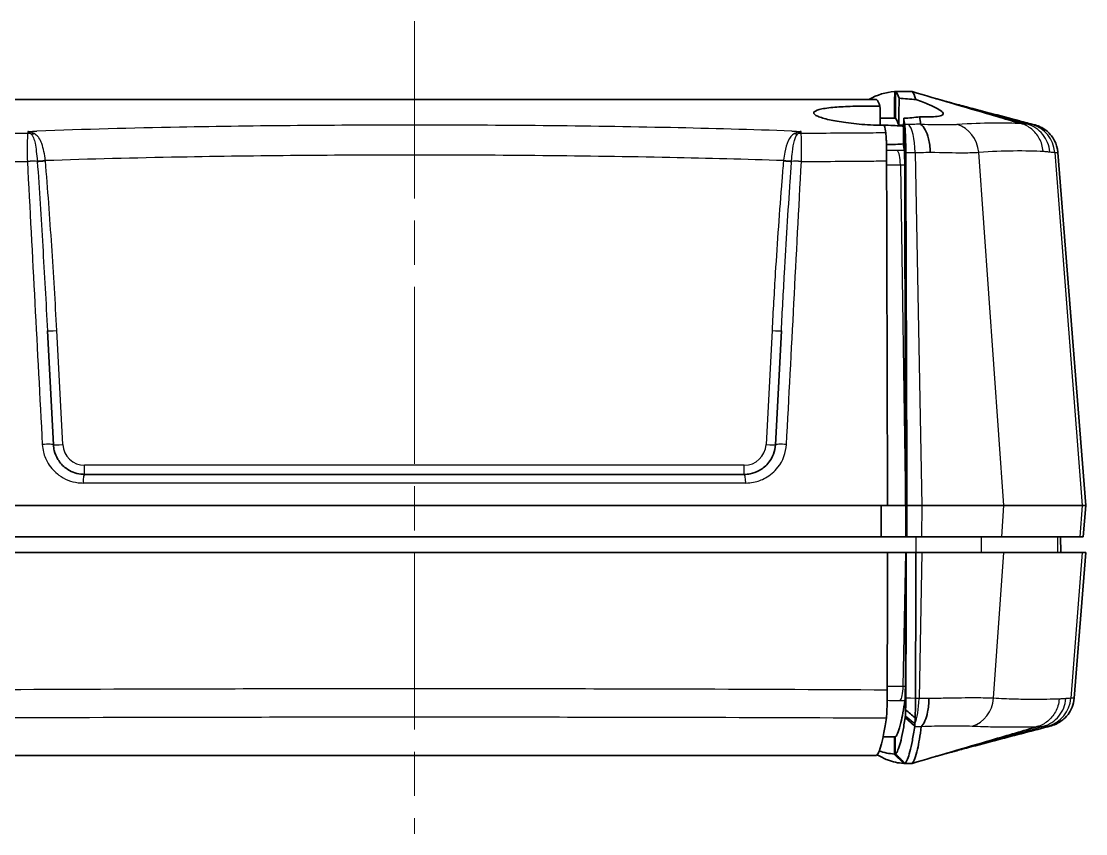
# Model space of a CAD drawing. Header units: millimetres. Extents: x 0 to 1594, y 0 to 281.
# Drawn here: x 518.81 to 552.87, y 234.02 to 260.02 of the extents above; entities that cross this region are included whole.
import ezdxf

# ---------------------------------------------------------------- set-up
doc = ezdxf.new("R2010")
doc.units = ezdxf.units.MM
doc.linetypes.add('CHAIN', pattern=[0.3543, 0.2362, -0.0295, 0.0591, -0.0295])
doc.layers.add('Centerline (ISO)', color=7, linetype='Continuous', lineweight=18, true_color=0x80ffff)
doc.layers.add('Visible (ISO)', color=7, linetype='Continuous', lineweight=35)
doc.layers.add('Visible Narrow (ISO)', color=7, linetype='Continuous', lineweight=25)

msp = doc.modelspace()

# ---------------------------------------------------------------- linework, layer by layer
at = {"layer": 'Centerline (ISO)', "linetype": 'CHAIN', "ltscale": 23.990969}
msp.add_line((531.3906, 260.0159), (531.3906, 234.0159), dxfattribs=at)
at = {"layer": 'Visible (ISO)'}
for p, q in [((546.1755, 257.5159), (516.6057, 257.5159)), ((546.7467, 257.7659), (546.7873, 257.7659)), ((547.3143, 257.7659), (546.7873, 257.7659)), ((547.3149, 257.7659), (547.3143, 257.7659)), ((546.7392, 256.9159), (546.2902, 256.9159)), ((546.7392, 256.9159), (546.7393, 256.9159)), ((546.7392, 256.9159), (546.7393, 256.9159)), ((546.7393, 256.9159), (546.7793, 256.9159)), ((546.7797, 256.9155), (546.7393, 256.9159)), ((546.7793, 256.9159), (546.7393, 256.9159)), ((550.8053, 256.7404), (550.8051, 256.7404)), ((551.9796, 255.8122), (552.8687, 244.5159)), ((519.841, 246.4636), (519.6497, 250.1134)), ((543.1316, 250.1134), (542.9403, 246.4636)), ((520.8396, 245.5159), (541.9417, 245.5159)), ((516.2535, 244.5159), (546.5277, 244.5159)), ((547.1153, 244.5159), (546.5277, 244.5159)), ((547.1496, 244.5159), (547.6297, 244.5159)), ((550.2515, 244.5159), (547.6297, 244.5159)), ((550.2515, 244.5159), (552.7565, 244.5159)), ((552.8687, 244.5159), (552.7565, 244.5159)), ((552.79, 243.5159), (552.8687, 244.5159)), ((516.4568, 243.5159), (546.3245, 243.5159)), ((546.3245, 243.5159), (547.1123, 243.5159)), ((547.1466, 243.5159), (547.1123, 243.5159)), ((547.6101, 243.5159), (547.1466, 243.5159)), ((550.1803, 243.5159), (547.6101, 243.5159)), ((552.6786, 243.5159), (550.1803, 243.5159)), ((552.0643, 243.5159), (552.0687, 243.0159)), ((552.79, 243.5159), (552.6786, 243.5159)), ((516.2507, 243.0159), (546.5305, 243.0159)), ((547.1114, 243.0159), (546.5305, 243.0159)), ((547.1114, 243.0159), (547.1288, 243.0159)), ((547.4366, 243.0159), (547.1288, 243.0159)), ((547.4366, 243.0159), (547.6297, 243.0159)), ((547.6297, 243.0159), (550.2515, 243.0159)), ((550.2515, 243.0159), (552.7565, 243.0159)), ((552.5019, 238.3563), (552.8687, 243.0159)), ((552.7565, 243.0159), (552.8687, 243.0159)), ((546.7797, 237.1159), (546.3867, 237.1159)), ((546.7797, 237.1159), (546.7797, 237.1163)), ((516.6057, 236.5159), (546.1755, 236.5159)), ((546.7847, 236.5659), (546.7441, 236.5659)), ((547.0483, 236.2659), (547.0868, 236.2659)), ((547.0868, 236.2659), (547.3143, 236.2659)), ((547.3149, 236.2659), (547.3143, 236.2659))]:
    msp.add_line(p, q, dxfattribs=at)
for points in [[(546.7467, 257.7659), (546.4758, 257.7495), (546.2049, 257.6662), (545.934, 257.5159)], [(546.1755, 257.5159), (546.2127, 257.4801), (546.2498, 257.4079), (546.2868, 257.2995)], [(546.8972, 257.5509), (546.8607, 257.6585), (546.8241, 257.7303), (546.7873, 257.7659)], [(547.4358, 257.5099), (547.3961, 257.6405), (547.3554, 257.7259), (547.3143, 257.7659)], [(548.0626, 257.5463), (548.0941, 257.537), (548.131, 257.5264), (548.1763, 257.5137)], [(548.3284, 257.4711), (548.2777, 257.4853), (548.227, 257.4995), (548.1763, 257.5137)], [(546.2922, 256.6952), (546.2904, 256.8966), (546.2886, 257.098), (546.2868, 257.2995)], [(546.2902, 256.9155), (546.4534, 256.9155), (546.6166, 256.9155), (546.7797, 256.9155)], [(546.7793, 256.9159), (546.7795, 256.9158), (546.7797, 256.9156), (546.7799, 256.9154)], [(546.89, 256.6952), (546.8534, 256.8055), (546.8167, 256.8789), (546.7799, 256.9154)], [(547.0791, 256.7107), (547.068, 256.7809), (547.0568, 256.8478), (547.0457, 256.9112)], [(547.5878, 256.7247), (547.5762, 256.807), (547.5646, 256.8847), (547.5531, 256.9576)], [(550.8051, 256.7404), (550.5794, 256.8067), (550.3676, 256.869), (550.1327, 256.938)], [(546.4314, 256.6856), (546.445, 256.6098), (546.4585, 256.529), (546.472, 256.4433)], [(547.0437, 256.6859), (546.9933, 256.6893), (546.942, 256.6924), (546.89, 256.6952)], [(547.0435, 256.6601), (546.996, 256.6637), (546.9475, 256.6671), (546.898, 256.6703)], [(547.0951, 256.4641), (547.0893, 256.2413), (547.0835, 256.0184), (547.0777, 255.7955)], [(547.0299, 256.0892), (547.0327, 256.0894), (547.0355, 256.0896), (547.0384, 256.0898)], [(547.0641, 255.8839), (547.0554, 255.939), (547.0467, 255.9921), (547.0379, 256.043)], [(547.0777, 255.7955), (547.0766, 255.7526), (547.0755, 255.7097), (547.0744, 255.6668)], [(547.0945, 238.494), (547.0955, 238.4531), (547.0965, 238.4123), (547.0976, 238.3714)], [(547.0976, 238.3714), (547.1008, 238.2455), (547.104, 238.1196), (547.1072, 237.9937)], [(546.1755, 236.5159), (546.2824, 236.6189), (546.3886, 237.0225), (546.4922, 237.7206)], [(547.1072, 237.9937), (547.107, 237.9879), (547.1069, 237.9822), (547.1068, 237.9765)], [(547.6068, 237.4468), (547.607, 237.4484), (547.6081, 237.4501), (547.6103, 237.4519)], [(546.3868, 237.1163), (546.5178, 237.1163), (546.6488, 237.1163), (546.7797, 237.1163)], [(546.7799, 237.1165), (546.7797, 237.1163), (546.7795, 237.1161), (546.7793, 237.1159)], [(548.1763, 236.5182), (548.131, 236.5055), (548.0941, 236.4948), (548.0626, 236.4856)], [(548.1763, 236.5182), (548.227, 236.5324), (548.2777, 236.5466), (548.3284, 236.5608)]]:
    msp.add_open_spline(points, degree=3, dxfattribs=at)
for points, knots in [([(546.89, 256.6952), (546.8912, 256.8415), (546.8925, 256.9877), (546.8949, 257.2729), (546.8961, 257.4119), (546.8972, 257.5509)], [-0.087755229, -0.087755229, -0.087755229, -0.087755229, -0.043877571, -0.043877571, -0.002184101, -0.002184101, -0.002184101, -0.002184101]), ([(546.8972, 257.5509), (546.9891, 257.546), (547.0785, 257.5403), (547.2593, 257.5268), (547.3499, 257.5188), (547.4358, 257.5099)], [-0.062060201, -0.062060201, -0.062060201, -0.062060201, -0.03262443, -0.03262443, -0.00041235, -0.00041235, -0.00041235, -0.00041235]), ([(550.1327, 256.938), (550.0425, 256.9645), (549.9489, 256.992), (549.005, 257.2694), (548.1597, 257.5178), (547.3149, 257.7659)], [0.37057794, 0.37057794, 0.37057794, 0.37057794, 0.42026006, 0.42026006, 0.84370393, 0.84370393, 0.84370393, 0.84370393]), ([(547.4358, 257.5099), (547.5982, 257.4515), (547.7435, 257.3953), (547.9735, 257.2971), (548.0631, 257.2545), (548.2063, 257.1749), (548.2579, 257.1385), (548.3035, 257.087), (548.3118, 257.0691), (548.3097, 257.0397), (548.302, 257.0278), (548.2714, 257.0054), (548.2468, 256.9955), (548.1619, 256.9742), (548.0896, 256.9657), (547.8791, 256.9543), (547.7286, 256.9539), (547.5531, 256.9576)], [-0.39581441, -0.39581441, -0.39581441, -0.39581441, -0.33260232, -0.33260232, -0.27813705, -0.27813705, -0.22143256, -0.22143256, -0.18594876, -0.18594876, -0.1560966, -0.1560966, -0.12256944, -0.12256944, -0.06964289, -0.06964289, -0.00024151, -0.00024151, -0.00024151, -0.00024151]), ([(548.3284, 257.4711), (548.3722, 257.4588), (548.4204, 257.4455), (548.4942, 257.4253), (548.5151, 257.4196), (548.5449, 257.4115), (548.5532, 257.4093), (548.5647, 257.4062), (548.5679, 257.4053), (548.5713, 257.4044), (548.5717, 257.4043), (548.5921, 257.3988), (548.6592, 257.3807), (548.8493, 257.3297), (549.0144, 257.2857), (549.3817, 257.1883), (549.5885, 257.1337), (550.109, 256.9966), (550.4289, 256.9127), (550.9103, 256.7865), (551.073, 256.7439), (551.2357, 256.7013)], [0, 0, 0, 0, 0.05881598, 0.05881598, 0.08086631, 0.08086631, 0.08913474, 0.08913474, 0.09223538, 0.09223538, 0.09254172, 0.09254172, 0.11216924, 0.11216924, 0.17163686, 0.17163686, 0.23795471, 0.23795471, 0.33703804, 0.33703804, 0.3874904, 0.3874904, 0.3874904, 0.3874904]), ([(546.2868, 257.2995), (546.2435, 257.3004), (546.2, 257.3011), (546.0735, 257.3028), (545.9906, 257.3033), (545.825, 257.3032), (545.7425, 257.3025), (545.5489, 257.2997), (545.4392, 257.2969), (545.1295, 257.2856), (544.9427, 257.2741), (544.597, 257.241), (544.4489, 257.2183), (544.237, 257.1622), (544.1782, 257.129), (544.1639, 257.0556), (544.2071, 257.0162), (544.3833, 256.9378), (544.5096, 256.8995), (544.8198, 256.8299), (544.9971, 256.7987), (545.4106, 256.7428), (545.6471, 256.7195), (546.0139, 256.6969), (546.1369, 256.6916), (546.3171, 256.687), (546.3744, 256.686), (546.4314, 256.6856)], [-0.79168691, -0.79168691, -0.79168691, -0.79168691, -0.77864587, -0.77864587, -0.75373274, -0.75373274, -0.72861282, -0.72861282, -0.69383728, -0.69383728, -0.6266994, -0.6266994, -0.55023073, -0.55023073, -0.47129045, -0.47129045, -0.39346424, -0.39346424, -0.32023107, -0.32023107, -0.25216674, -0.25216674, -0.17788701, -0.17788701, -0.14100564, -0.14100564, -0.12371346, -0.12371346, -0.12371346, -0.12371346]), ([(547.0457, 256.9112), (547.0444, 256.7678), (547.0431, 256.6243), (547.0405, 256.3349), (547.0392, 256.1889), (547.0379, 256.043)], [-0.086827043, -0.086827043, -0.086827043, -0.086827043, -0.043794023, -0.043794023, 0, 0, 0, 0]), ([(547.5531, 256.9576), (547.4757, 256.9471), (547.3936, 256.9379), (547.2237, 256.9225), (547.1362, 256.9161), (547.0457, 256.9112)], [-0.060880934, -0.060880934, -0.060880934, -0.060880934, -0.030152999, -0.030152999, -0.000242503, -0.000242503, -0.000242503, -0.000242503]), ([(546.898, 256.6703), (546.8134, 256.6756), (546.7262, 256.6803), (546.524, 256.689), (546.4086, 256.6927), (546.2922, 256.6952)], [-0.900281923, -0.900281923, -0.900281923, -0.900281923, -0.87258121, -0.87258121, -0.837517841, -0.837517841, -0.837517841, -0.837517841]), ([(546.4891, 256.2239), (546.4869, 256.2672), (546.4847, 256.3054), (546.479, 256.3857), (546.4755, 256.4211), (546.472, 256.4433)], [0.009051026, 0.009051026, 0.009051026, 0.009051026, 0.029053467, 0.029053467, 0.058238926, 0.058238926, 0.058238926, 0.058238926]), ([(547.0791, 256.7107), (547.0827, 256.6875), (547.0861, 256.6499), (547.0914, 256.5609), (547.0934, 256.5157), (547.0951, 256.4641)], [0, 0, 0, 0, 0.030550875, 0.030550875, 0.053409777, 0.053409777, 0.053409777, 0.053409777]), ([(547.0951, 256.4641), (547.0978, 256.4194), (547.1002, 256.3701), (547.1052, 256.2434), (547.1075, 256.1632), (547.1108, 255.9935), (547.1118, 255.9049), (547.1121, 255.8148)], [0.020158393, 0.020158393, 0.020158393, 0.020158393, 0.039943381, 0.039943381, 0.067132322, 0.067132322, 0.094256635, 0.094256635, 0.094256635, 0.094256635]), ([(547.5953, 256.7157), (547.5948, 256.7161), (547.5943, 256.7164), (547.59, 256.7196), (547.5882, 256.7222), (547.5878, 256.7247)], [0.43221646, 0.43221646, 0.43221646, 0.43221646, 0.433652743, 0.433652743, 0.445400391, 0.445400391, 0.445400391, 0.445400391]), ([(547.8966, 255.8279), (547.8966, 255.8298), (547.8965, 255.8317), (547.8938, 255.9073), (547.8878, 255.9801), (547.8695, 256.1212), (547.8571, 256.1891), (547.815, 256.3657), (547.7794, 256.4646), (547.6948, 256.6232), (547.6466, 256.6816), (547.5953, 256.7157)], [-0.12316616, -0.12316616, -0.12316616, -0.12316616, -0.12259566, -0.12259566, -0.10039811, -0.10039811, -0.07820281, -0.07820281, -0.03908651, -0.03908651, 0, 0, 0, 0]), ([(551.2357, 256.7013), (551.2451, 256.6988), (551.2561, 256.6958), (551.2844, 256.6873), (551.3014, 256.682), (551.3483, 256.6649), (551.3776, 256.6539), (551.4677, 256.6097), (551.5279, 256.583), (551.6717, 256.4605), (551.7195, 256.4154), (551.8052, 256.305), (551.8399, 256.2537), (551.9213, 256.0949), (551.9657, 255.9687), (551.9791, 255.8193), (551.9794, 255.8158), (551.9796, 255.8122)], [-0.1277307671, -0.1277307671, -0.1277307671, -0.1277307671, -0.1265084804, -0.1265084804, -0.1252861938, -0.1252861938, -0.1240639072, -0.1240639072, -0.1228416206, -0.1228416206, -0.1223630014, -0.1223630014, -0.122068029, -0.122068029, -0.1216299871, -0.1216299871, -0.1216193339, -0.1216193339, -0.1216193339, -0.1216193339]), ([(546.4977, 255.5475), (546.4973, 255.6747), (546.4964, 255.7985), (546.4939, 255.9969), (546.4926, 256.0749), (546.4904, 256.1723), (546.4898, 256.1989), (546.4891, 256.2239)], [0, 0, 0, 0, 0.038279915, 0.038279915, 0.066683977, 0.066683977, 0.07825604, 0.07825604, 0.07825604, 0.07825604]), ([(546.4925, 256.0733), (546.5388, 256.0732), (546.5847, 256.0734), (546.731, 256.0754), (546.8294, 256.0785), (546.9603, 256.085), (546.9954, 256.087), (547.0299, 256.0892)], [-0.164264956, -0.164264956, -0.164264956, -0.164264956, -0.150143846, -0.150143846, -0.118936962, -0.118936962, -0.107278835, -0.107278835, -0.107278835, -0.107278835]), ([(547.0744, 255.6668), (547.0738, 255.7029), (547.073, 255.7358), (547.071, 255.7939), (547.0698, 255.8187), (547.0671, 255.8588), (547.0657, 255.8739), (547.0641, 255.8839)], [0.025640869, 0.025640869, 0.025640869, 0.025640869, 0.038650613, 0.038650613, 0.051644131, 0.051644131, 0.064676451, 0.064676451, 0.064676451, 0.064676451]), ([(547.1496, 244.5159), (547.1393, 247.6005), (547.1291, 250.6854), (547.1166, 254.4515), (547.1144, 255.1331), (547.1121, 255.8148)], [0, 0, 0, 0, 0.9283619, 0.9283619, 1.1334738, 1.1334738, 1.1334738, 1.1334738]), ([(546.4977, 255.5475), (546.5007, 254.4283), (546.5038, 253.309), (546.5138, 249.6319), (546.5207, 247.0738), (546.5277, 244.5159)], [0.4221989, 0.4221989, 0.4221989, 0.4221989, 0.7590438, 0.7590438, 1.5288836, 1.5288836, 1.5288836, 1.5288836]), ([(547.0786, 255.4272), (547.0784, 255.4911), (547.0776, 255.5535), (547.0756, 255.6304), (547.075, 255.649), (547.0744, 255.6668)], [0, 0, 0, 0, 0.019209874, 0.019209874, 0.025614793, 0.025614793, 0.025614793, 0.025614793]), ([(520.8396, 245.5159), (520.7981, 245.5159), (520.7566, 245.5185), (520.5469, 245.5447), (520.3846, 245.6094), (520.1428, 245.7869), (520.0529, 245.8848), (519.9326, 246.0829), (519.8932, 246.1772), (519.8537, 246.3371), (519.8443, 246.4001), (519.841, 246.4636)], [-0.20015738, -0.20015738, -0.20015738, -0.20015738, -0.18375591, -0.18375591, -0.11646501, -0.11646501, -0.06470278, -0.06470278, -0.02488569, -0.02488569, 0, 0, 0, 0]), ([(542.9403, 246.4636), (542.9296, 246.26), (542.855, 246.0616), (542.6484, 245.7957), (542.544, 245.7064), (542.3356, 245.591), (542.2371, 245.555), (542.0716, 245.5223), (542.0067, 245.5159), (541.9417, 245.5159)], [-0.20015734, -0.20015734, -0.20015734, -0.20015734, -0.12032762, -0.12032762, -0.06684868, -0.06684868, -0.02571103, -0.02571103, 0, 0, 0, 0]), ([(546.3274, 244.5159), (546.3269, 244.3493), (546.3265, 244.1826), (546.3255, 243.8489), (546.325, 243.6823), (546.3245, 243.5159)], [0.00100434, 0.00100434, 0.00100434, 0.00100434, 0.05114091, 0.05114091, 0.10122004, 0.10122004, 0.10122004, 0.10122004]), ([(547.1466, 243.5159), (547.1471, 243.6825), (547.1476, 243.8491), (547.1486, 244.1824), (547.1491, 244.3492), (547.1496, 244.5159)], [0, 0, 0, 0, 0.05013266, 0.05013266, 0.10032264, 0.10032264, 0.10032264, 0.10032264]), ([(546.5305, 243.0159), (546.5271, 241.8554), (546.5236, 240.6949), (546.5193, 239.2272), (546.5184, 238.9199), (546.5175, 238.6126)], [0, 0, 0, 0, 0.34926693, 0.34926693, 0.44174974, 0.44174974, 0.44174974, 0.44174974]), ([(547.1288, 243.0159), (547.1277, 242.6348), (547.1265, 242.2536), (547.1242, 241.4832), (547.1231, 241.094), (547.1219, 240.7048), (547.1208, 240.3144), (547.1196, 239.9241), (547.1173, 239.1623), (547.1162, 238.791), (547.1151, 238.4029), (547.115, 238.3863), (547.115, 238.3696)], [-0.90608213, -0.90608213, -0.90608213, -0.90608213, -0.79105156, -0.79105156, -0.67360197, -0.67360197, -0.67360197, -0.55579815, -0.55579815, -0.44372321, -0.44372321, -0.43870279, -0.43870279, -0.43870279, -0.43870279]), ([(547.4227, 238.3506), (547.4227, 238.3672), (547.4228, 238.3839), (547.4239, 238.772), (547.425, 239.1433), (547.4273, 239.905), (547.4285, 240.2954), (547.4296, 240.6858), (547.4308, 241.075), (547.432, 241.4642), (547.4343, 242.2409), (547.4355, 242.6284), (547.4366, 243.0159)], [0.43870279, 0.43870279, 0.43870279, 0.43870279, 0.44372321, 0.44372321, 0.55579815, 0.55579815, 0.67360197, 0.67360197, 0.67360197, 0.79105156, 0.79105156, 0.90799796, 0.90799796, 0.90799796, 0.90799796]), ([(547.0945, 238.494), (547.0947, 238.4999), (547.0949, 238.5058), (547.0961, 238.5445), (547.097, 238.5793), (547.0982, 238.6517), (547.0985, 238.6891), (547.0986, 238.727)], [0.037956653, 0.037956653, 0.037956653, 0.037956653, 0.040068955, 0.040068955, 0.051505606, 0.051505606, 0.062919623, 0.062919623, 0.062919623, 0.062919623]), ([(546.5087, 237.9363), (546.5102, 237.9882), (546.5115, 238.0472), (546.5139, 238.1854), (546.515, 238.2654), (546.5166, 238.4346), (546.5172, 238.5228), (546.5175, 238.6126)], [0.015919233, 0.015919233, 0.015919233, 0.015919233, 0.040033559, 0.040033559, 0.067161131, 0.067161131, 0.094186311, 0.094186311, 0.094186311, 0.094186311]), ([(547.0844, 238.2811), (547.0869, 238.2975), (547.089, 238.3266), (547.0924, 238.4019), (547.0936, 238.4449), (547.0945, 238.494)], [0, 0, 0, 0, 0.020344912, 0.020344912, 0.03806994, 0.03806994, 0.03806994, 0.03806994]), ([(547.0844, 238.2811), (547.0419, 237.9939), (546.9988, 237.7581), (546.8973, 237.3276), (546.8387, 237.1748), (546.7799, 237.1165)], [0.13303, 0.13303, 0.13303, 0.13303, 0.48914581, 0.48914581, 0.96669569, 0.96669569, 0.96669569, 0.96669569]), ([(547.115, 238.3644), (547.1148, 238.3231), (547.1145, 238.2823), (547.1133, 238.201), (547.1125, 238.1605), (547.1115, 238.1215), (547.1105, 238.0826), (547.1093, 238.0454), (547.1076, 238.0049), (547.1074, 237.9993), (547.1072, 237.9937)], [0.000750483, 0.000750483, 0.000750483, 0.000750483, 0.018660036, 0.018660036, 0.037320071, 0.037320071, 0.037320071, 0.055980107, 0.055980107, 0.05903178, 0.05903178, 0.05903178, 0.05903178]), ([(547.115, 238.3696), (547.115, 238.3688), (547.115, 238.3679), (547.115, 238.3662), (547.115, 238.3653), (547.115, 238.3644)], [0, 0, 0, 0, 0.00037524135, 0.00037524135, 0.00075048271, 0.00075048271, 0.00075048271, 0.00075048271]), ([(547.4104, 237.7233), (547.4124, 237.7651), (547.4141, 237.8104), (547.4171, 237.9071), (547.4183, 237.9585), (547.4194, 238.0122), (547.4204, 238.0658), (547.4212, 238.1212), (547.4222, 238.2321), (547.4225, 238.2875), (547.4226, 238.3436)], [-0.074367724, -0.074367724, -0.074367724, -0.074367724, -0.055980107, -0.055980107, -0.037320071, -0.037320071, -0.037320071, -0.018660036, -0.018660036, -0.000750483, -0.000750483, -0.000750483, -0.000750483]), ([(547.4226, 238.3436), (547.4226, 238.3447), (547.4226, 238.3459), (547.4226, 238.3483), (547.4227, 238.3494), (547.4227, 238.3506)], [-0.00075048271, -0.00075048271, -0.00075048271, -0.00075048271, -0.00037524135, -0.00037524135, 0, 0, 0, 0]), ([(547.8537, 238.3383), (547.8537, 238.3364), (547.8536, 238.3345), (547.8518, 238.2594), (547.8473, 238.1872), (547.833, 238.047), (547.8233, 237.9796), (547.7896, 237.8032), (547.7608, 237.7043), (547.6919, 237.5451), (547.6525, 237.4864), (547.6103, 237.4519)], [-0.1227833, -0.1227833, -0.1227833, -0.1227833, -0.12220568, -0.12220568, -0.10017911, -0.10017911, -0.07815112, -0.07815112, -0.03906678, -0.03906678, 0, 0, 0, 0]), ([(552.5019, 238.3563), (552.4936, 238.25), (552.4681, 238.1514), (552.3967, 237.9697), (552.3489, 237.893), (552.2401, 237.7484), (552.1822, 237.6964), (552.0521, 237.591), (551.9969, 237.5628), (551.9084, 237.5183), (551.877, 237.5061), (551.8265, 237.4875), (551.8077, 237.4815), (551.7785, 237.4728), (551.7675, 237.4697), (551.7579, 237.4672)], [-0.0287683171, -0.0287683171, -0.0287683171, -0.0287683171, -0.0284135845, -0.0284135845, -0.0279865656, -0.0279865656, -0.0273740674, -0.0273740674, -0.0263110529, -0.0263110529, -0.0251605797, -0.0251605797, -0.0240101065, -0.0240101065, -0.023015951, -0.023015951, -0.023015951, -0.023015951]), ([(546.4922, 237.7206), (546.4971, 237.7531), (546.5019, 237.8109), (546.5071, 237.9054), (546.5079, 237.9205), (546.5087, 237.9363)], [0, 0, 0, 0, 0.040463262, 0.040463262, 0.0477764, 0.0477764, 0.0477764, 0.0477764]), ([(547.0917, 237.7296), (547.0671, 237.5651), (547.0423, 237.4175), (546.9918, 237.1523), (546.9661, 237.0357), (546.9402, 236.9373), (546.9144, 236.8388), (546.8884, 236.7584), (546.8365, 236.6349), (546.8106, 236.5915), (546.7847, 236.5661)], [0.06129158, 0.06129158, 0.06129158, 0.06129158, 0.26854686, 0.26854686, 0.48210675, 0.48210675, 0.48210675, 0.69608525, 0.69608525, 0.90813446, 0.90813446, 0.90813446, 0.90813446]), ([(547.094, 237.7446), (547.0936, 237.7421), (547.0932, 237.7396), (547.0925, 237.7346), (547.0921, 237.7321), (547.0917, 237.7296)], [0.0549869726, 0.0549869726, 0.0549869726, 0.0549869726, 0.0581392753, 0.0581392753, 0.0612915779, 0.0612915779, 0.0612915779, 0.0612915779]), ([(547.0989, 237.7933), (547.0981, 237.783), (547.0973, 237.7737), (547.0957, 237.7575), (547.0948, 237.7505), (547.094, 237.7446)], [0.105642344, 0.105642344, 0.105642344, 0.105642344, 0.11585761, 0.11585761, 0.126065837, 0.126065837, 0.126065837, 0.126065837]), ([(547.1068, 237.9765), (547.1061, 237.9501), (547.1054, 237.9252), (547.1032, 237.8665), (547.1017, 237.8356), (547.1001, 237.8098), (547.0997, 237.804), (547.0993, 237.7985), (547.0989, 237.7933)], [0.062418765, 0.062418765, 0.062418765, 0.062418765, 0.07736927, 0.07736927, 0.100437434, 0.100437434, 0.100437434, 0.105642344, 0.105642344, 0.105642344, 0.105642344]), ([(547.4104, 237.7233), (547.3602, 237.766), (547.3097, 237.8084), (547.2085, 237.8929), (547.1577, 237.9349), (547.1068, 237.9765)], [0, 0, 0, 0, 0.020319465, 0.020319465, 0.040775171, 0.040775171, 0.040775171, 0.040775171]), ([(547.4044, 237.5469), (547.4048, 237.555), (547.4053, 237.5635), (547.4057, 237.5723), (547.4074, 237.6112), (547.4089, 237.6567), (547.4102, 237.713), (547.4103, 237.7182), (547.4104, 237.7233)], [-0.105642344, -0.105642344, -0.105642344, -0.105642344, -0.100437434, -0.100437434, -0.100437434, -0.07736927, -0.07736927, -0.07508138, -0.07508138, -0.07508138, -0.07508138]), ([(547.0868, 236.2659), (547.1131, 236.2917), (547.1395, 236.3362), (547.1919, 236.4626), (547.2181, 236.5444), (547.2442, 236.6448), (547.2702, 236.7451), (547.2961, 236.8638), (547.3469, 237.1338), (547.3717, 237.2841), (547.3964, 237.4516)], [-0.91006374, -0.91006374, -0.91006374, -0.91006374, -0.69608525, -0.69608525, -0.48210675, -0.48210675, -0.48210675, -0.26854686, -0.26854686, -0.06129158, -0.06129158, -0.06129158, -0.06129158]), ([(547.3143, 236.2659), (547.374, 236.3239), (547.433, 236.4774), (547.5301, 236.9127), (547.5682, 237.1533), (547.6068, 237.4468)], [-0.96604969, -0.96604969, -0.96604969, -0.96604969, -0.48558147, -0.48558147, -0.12296718, -0.12296718, -0.12296718, -0.12296718]), ([(547.3149, 236.2659), (548.1597, 236.5141), (549.005, 236.7625), (550.3882, 237.1689), (550.8827, 237.3143), (551.3179, 237.4421)], [0.00731469, 0.00731469, 0.00731469, 0.00731469, 0.27663551, 0.27663551, 0.44829329, 0.44829329, 0.44829329, 0.44829329]), ([(547.3964, 237.4516), (547.3968, 237.4542), (547.3972, 237.4569), (547.3979, 237.4626), (547.3983, 237.4656), (547.3986, 237.4687)], [-0.0612915779, -0.0612915779, -0.0612915779, -0.0612915779, -0.0581392753, -0.0581392753, -0.0549869726, -0.0549869726, -0.0549869726, -0.0549869726]), ([(547.3986, 237.4687), (547.3997, 237.4788), (547.4007, 237.4904), (547.4026, 237.5165), (547.4035, 237.531), (547.4044, 237.5469)], [-0.126065837, -0.126065837, -0.126065837, -0.126065837, -0.11585761, -0.11585761, -0.105642344, -0.105642344, -0.105642344, -0.105642344]), ([(551.7579, 237.4672), (551.1909, 237.3189), (550.6185, 237.1691), (549.7339, 236.9365), (549.407, 236.8504), (548.9624, 236.7323), (548.8186, 236.694), (548.6539, 236.6497), (548.6168, 236.6397), (548.5796, 236.6297), (548.578, 236.6293), (548.5753, 236.6285), (548.5742, 236.6283), (548.5059, 236.6098), (548.511, 236.6111), (548.4254, 236.5878), (548.3744, 236.5737), (548.3284, 236.5608)], [0, 0, 0, 0, 0.17585656, 0.17585656, 0.27791543, 0.27791543, 0.33088898, 0.33088898, 0.34709302, 0.34709302, 0.34785193, 0.34785193, 0.34833507, 0.34833507, 0.37925979, 0.37925979, 0.44112083, 0.44112083, 0.44112083, 0.44112083]), ([(546.1957, 236.539), (546.3068, 236.4746), (546.4179, 236.4214), (546.7009, 236.3148), (546.8728, 236.277), (547.0459, 236.2661), (547.0471, 236.266), (547.0483, 236.2659)], [-2.3583301, -2.3583301, -2.3583301, -2.3583301, -1.4567218, -1.4567218, -0.0614944, -0.0614944, -0.0518864, -0.0518864, -0.0518864, -0.0518864]), ([(546.7441, 236.5659), (546.7435, 236.566), (546.7429, 236.566), (546.5823, 236.5759), (546.4222, 236.6092), (546.2622, 236.6657)], [0.056824, 0.056824, 0.056824, 0.056824, 0.0614944, 0.0614944, 1.3606722, 1.3606722, 1.3606722, 1.3606722]), ([(546.7847, 236.5661), (546.8099, 236.5411), (546.835, 236.5161), (546.8854, 236.4661), (546.9106, 236.441), (546.9609, 236.391), (546.9861, 236.366), (547.0364, 236.316), (547.0616, 236.291), (547.0868, 236.2659)], [0, 0, 0, 0, 0.2500005, 0.2500005, 0.5000009, 0.5000009, 0.7500014, 0.7500014, 1.0000019, 1.0000019, 1.0000019, 1.0000019])]:
    msp.add_open_spline(points, degree=3, knots=knots, dxfattribs=at)
for points, weights in [([(547.0786, 255.4272), (547.0911, 250.0014), (547.1038, 244.5159)], [1.81423425465, 1.80644212085, 1.79863209394]), ([(547.1153, 244.5159), (547.1138, 244.0156), (547.1123, 243.5159)], [2.03935653171, 2.04038914123, 2.04142147587]), ([(547.0986, 238.727), (547.105, 240.8656), (547.1114, 243.0159)], [102.603006953, 102.380560776, 102.157859453])]:
    msp.add_rational_spline(points, weights, degree=2, dxfattribs=at)
at = {"layer": 'Visible Narrow (ISO)'}
for p, q in [((546.7873, 257.7659), (546.7799, 256.9154)), ((547.4075, 255.8176), (547.6297, 244.5159)), ((550.2515, 244.5159), (549.446, 255.8228)), ((551.8768, 255.8205), (552.7565, 244.5159)), ((546.9405, 255.4259), (547.1038, 244.5159)), ((520.1405, 246.4688), (519.9493, 250.1186)), ((542.832, 250.1186), (542.6407, 246.4688)), ((520.8396, 245.5159), (520.8396, 245.8055)), ((541.9417, 245.8055), (520.8396, 245.8055)), ((541.9417, 245.5159), (541.9417, 245.8055)), ((541.9905, 245.2395), (520.7908, 245.2395)), ((547.1496, 244.5159), (547.1153, 244.5159)), ((547.6297, 244.5159), (547.6101, 243.5159)), ((550.1803, 243.5159), (550.2515, 244.5159)), ((552.7565, 244.5159), (552.6786, 243.5159)), ((547.4288, 243.5159), (547.4299, 243.0159)), ((549.5234, 243.5159), (549.5273, 243.0159)), ((551.9611, 243.5159), (551.9654, 243.0159)), ((547.029, 238.7275), (547.1114, 243.0159)), ((547.6297, 243.0159), (547.5379, 238.3428)), ((549.9191, 238.3498), (550.2515, 243.0159)), ((552.7565, 243.0159), (552.3934, 238.3506)), ((547.115, 238.3696), (547.4227, 238.3506)), ((547.4226, 238.3436), (547.115, 238.3644)), ((547.3964, 237.4516), (547.0917, 237.7296)), ((547.094, 237.7446), (547.3986, 237.4687)), ((547.0989, 237.7933), (547.4044, 237.5469)), ((551.3179, 237.4421), (551.318, 237.4422)), ((546.7392, 237.1159), (546.7441, 236.5659)), ((546.7847, 236.5661), (546.7799, 237.1165)), ((546.7441, 236.5659), (547.0483, 236.2659))]:
    msp.add_line(p, q, dxfattribs=at)
for centre, start, end in [((520.8396, 246.5055), 183, 270), ((541.9417, 246.5055), 270, 357)]:
    msp.add_arc(centre, 0.7, start, end, dxfattribs=at)
for centre, major_axis, ratio, start_param, end_param in [((547.1585, 255.7391), (-0.0097, 1), 0.2505403, 4.7884915, 6.0468417), ((548.5435, 255.7444), (-0.0983, 0.9952), 0.9058845, 4.701729, 5.9304177), ((550.891, 255.742), (0.102, 0.9948), 0.9884795, 4.8919776, 6.1237974), ((519.0338, 256.1325), (-0.2996, -0.0157), 0.975667, 4.3545963, 4.6987803), ((519.215, 256.6911), (-0.1594, -0.2542), 0.7581063, 0.320378, 0.7289373), ((543.5663, 256.6911), (0.1594, -0.2542), 0.7581063, 5.554248, 5.9628073), ((543.7474, 256.1325), (-0.2996, 0.0157), 0.975667, 4.7259977, 5.0701817), ((546.8184, 255.3954), (-0.0047, 0.5), 0.2452833, 4.7711767, 6.0482235), ((519.0666, 255.5063), (-0.2996, -0.0157), 0.093225, 3.6654087, 4.9013768), ((519.0667, 255.5041), (0.2996, 0.0157), 0.0900314, 0.5234672, 1.7600187), ((519.5825, 255.5777), (0.2986, 0.0287), 0.0347395, 3.6643626, 4.7090495), ((519.584, 255.5614), (0.2989, 0.0258), 0.0347701, 3.6632425, 4.7093852), ((519.5843, 255.5583), (0.2989, 0.0253), 0.0347757, 3.6630649, 4.7094504), ((543.197, 255.5583), (-0.2989, 0.0253), 0.0347757, 1.5737349, 2.6201204), ((543.1972, 255.5614), (0.2989, -0.0258), 0.0347701, 4.7153928, 5.7615355), ((543.1987, 255.5777), (-0.2986, 0.0287), 0.0347395, 1.5741358, 2.6188227), ((543.7145, 255.5041), (-0.2996, 0.0157), 0.0900314, 4.5231666, 5.7597181), ((543.7146, 255.5063), (-0.2996, 0.0157), 0.093225, 4.5234011, 5.7593692), ((519.9493, 250.1291), (-0.2996, -0.0157), 0.0348517, 0, 1.5689698), ((542.832, 250.1291), (0.2996, -0.0157), 0.0348517, 4.7142155, 6.2831853), ((519.5414, 246.4479), (0.2996, 0.0157), 0.0893673, 0, 1.7504132), ((520.1405, 246.4793), (-0.2996, -0.0157), 0.0348517, 0, 1.5689698), ((542.6407, 246.4793), (0.2996, -0.0157), 0.0348517, 4.7142155, 6.2831853), ((543.2399, 246.4479), (-0.2996, 0.0157), 0.0893673, 4.5327721, 6.2831853), ((520.8396, 245.2159), (0, 0.3), 0.1632176, 0, 1.4922565), ((541.9417, 245.2159), (0, 0.3), 0.1632176, 4.7909288, 6.2831853), ((546.9073, 238.7667), (-0.0034, -0.5), 0.2446152, 0.2493931, 1.4939384), ((547.2888, 238.4212), (-0.0072, -1), 0.2503597, 0.5086004, 1.4940635), ((549.0166, 238.4282), (-0.0673, -0.9977), 0.9058652, 0.3231801, 1.5532467), ((551.4077, 238.429), (0.0703, -0.9975), 0.9885995, 0.1907058, 1.422692)]:
    msp.add_ellipse(centre, major_axis=major_axis, ratio=ratio, start_param=start_param, end_param=end_param, dxfattribs=at)
for points in [[(546.7467, 257.7659), (546.7442, 257.4826), (546.7417, 257.1993), (546.7392, 256.9159)], [(546.7797, 256.9155), (546.8193, 256.8764), (546.8588, 256.7946), (546.898, 256.6703)], [(519.0198, 256.49), (519.1182, 256.4938), (519.2165, 256.4975), (519.3149, 256.5011)], [(519.0198, 256.49), (519.0207, 256.4687), (519.0216, 256.447), (519.0226, 256.425)], [(543.4663, 256.5011), (543.5647, 256.4975), (543.6631, 256.4938), (543.7615, 256.49)], [(543.7587, 256.425), (543.7596, 256.447), (543.7605, 256.4687), (543.7615, 256.49)], [(547.5878, 256.7247), (547.5839, 256.7245), (547.58, 256.7242), (547.5761, 256.724)], [(548.7627, 256.709), (548.7502, 256.708), (548.7374, 256.7071), (548.7237, 256.7063)], [(551.152, 256.7078), (551.1506, 256.708), (551.1492, 256.7081), (551.1478, 256.7082)], [(547.0299, 256.0892), (547.0413, 256.0244), (547.0527, 255.956), (547.0641, 255.8839)], [(519.0089, 255.5308), (519.0089, 255.5297), (519.009, 255.5287), (519.009, 255.5276)], [(543.7722, 255.5276), (543.7723, 255.5287), (543.7723, 255.5297), (543.7723, 255.5308)], [(547.0986, 238.727), (547.0754, 238.7272), (547.0522, 238.7274), (547.029, 238.7275)], [(547.5379, 238.3428), (547.4995, 238.343), (547.4611, 238.3433), (547.4226, 238.3436)]]:
    msp.add_open_spline(points, degree=3, dxfattribs=at)
for points, knots in [([(551.0014, 256.7219), (550.6352, 256.8246), (550.269, 256.9272), (549.378, 257.177), (548.8532, 257.324), (548.3284, 257.4711)], [-0.40716733, -0.40716733, -0.40716733, -0.40716733, -0.29114545, -0.29114545, -0.12489789, -0.12489789, -0.12489789, -0.12489789]), ([(519.0226, 256.425), (518.6618, 256.4271), (518.3016, 256.4293), (517.9422, 256.4317), (517.6691, 256.4335), (517.3964, 256.4353), (516.8521, 256.4392), (516.5804, 256.4412), (516.3092, 256.4433)], [-0.27707196, -0.27707196, -0.27707196, -0.27707196, -0.16708314, -0.16708314, -0.16708314, -0.08354157, -0.08354157, -0.00005871, -0.00005871, -0.00005871, -0.00005871]), ([(519.2244, 256.4211), (519.191, 256.437), (519.157, 256.4508), (519.0885, 256.4737), (519.0541, 256.483), (519.0198, 256.49)], [-0.036425167, -0.036425167, -0.036425167, -0.036425167, -0.018129865, -0.018129865, 0.000165438, 0.000165438, 0.000165438, 0.000165438]), ([(519.0198, 256.49), (519.0373, 256.48), (519.0549, 256.4684), (519.0898, 256.4423), (519.1073, 256.4278), (519.1244, 256.4118)], [-0.000165438, -0.000165438, -0.000165438, -0.000165438, 0.018129865, 0.018129865, 0.036425167, 0.036425167, 0.036425167, 0.036425167]), ([(543.4663, 256.5011), (542.1728, 256.5485), (540.8801, 256.584), (536.8685, 256.6693), (534.1511, 256.6931), (531.4335, 256.6933), (528.9129, 256.6936), (526.3923, 256.6734), (522.3525, 256.5961), (520.8343, 256.5568), (519.3149, 256.5011)], [-2.7091821, -2.7091821, -2.7091821, -2.7091821, -2.3226073, -2.3226073, -1.509112, -1.509112, -1.509112, -0.754556, -0.754556, -0.3004763, -0.3004763, -0.3004763, -0.3004763]), ([(543.7615, 256.49), (543.7271, 256.483), (543.6927, 256.4737), (543.6243, 256.4508), (543.5903, 256.437), (543.5568, 256.4211)], [-0.036590605, -0.036590605, -0.036590605, -0.036590605, -0.018295302, -0.018295302, 0, 0, 0, 0]), ([(543.6569, 256.4118), (543.674, 256.4278), (543.6914, 256.4423), (543.7264, 256.4684), (543.7439, 256.48), (543.7615, 256.49)], [0, 0, 0, 0, 0.018295302, 0.018295302, 0.036590605, 0.036590605, 0.036590605, 0.036590605]), ([(546.472, 256.4433), (546.2008, 256.4412), (545.9291, 256.4392), (545.3848, 256.4353), (545.1121, 256.4335), (544.8391, 256.4317), (544.4796, 256.4293), (544.1194, 256.4271), (543.7587, 256.425)], [-3.03624311, -3.03624311, -3.03624311, -3.03624311, -2.95276023, -2.95276023, -2.86921864, -2.86921864, -2.86921864, -2.75922985, -2.75922985, -2.75922985, -2.75922985]), ([(547.2077, 256.7119), (547.1861, 256.7117), (547.1645, 256.7115), (547.1216, 256.7111), (547.1004, 256.7109), (547.0791, 256.7107)], [-0.013319733, -0.013319733, -0.013319733, -0.013319733, -0.006659867, -0.006659867, -0.000089036, -0.000089036, -0.000089036, -0.000089036]), ([(547.5761, 256.724), (547.499, 256.7194), (547.4195, 256.7161), (547.2951, 256.713), (547.2515, 256.7122), (547.2077, 256.7119)], [-0.039135401, -0.039135401, -0.039135401, -0.039135401, -0.013546688, -0.013546688, 0, 0, 0, 0]), ([(548.7237, 256.7063), (548.6354, 256.701), (548.5227, 256.6979), (548.1731, 256.6961), (547.8968, 256.702), (547.5953, 256.7157)], [-0.14704931, -0.14704931, -0.14704931, -0.14704931, -0.09388332, -0.09388332, -0.00080678, -0.00080678, -0.00080678, -0.00080678]), ([(550.8053, 256.7404), (550.5643, 256.7519), (550.2541, 256.7586), (549.5554, 256.7518), (549.1906, 256.7436), (548.7627, 256.709)], [-0.61823892, -0.61823892, -0.61823892, -0.61823892, -0.28121096, -0.28121096, 0, 0, 0, 0]), ([(551.0014, 256.7219), (550.9866, 256.7233), (550.9713, 256.7247), (550.9402, 256.7276), (550.9242, 256.7291), (550.9079, 256.7306), (550.8914, 256.7321), (550.8745, 256.7337), (550.8402, 256.737), (550.8228, 256.7387), (550.8051, 256.7404)], [-0.10296908, -0.10296908, -0.10296908, -0.10296908, -0.07740016, -0.07740016, -0.05181007, -0.05181007, -0.05181007, -0.02590503, -0.02590503, -0.00033847, -0.00033847, -0.00033847, -0.00033847]), ([(551.505, 255.8579), (551.5048, 255.8598), (551.5047, 255.8616), (551.499, 255.9346), (551.486, 256.0049), (551.4456, 256.1413), (551.4184, 256.207), (551.3227, 256.3827), (551.2398, 256.4827), (551.0411, 256.6443), (550.9273, 256.7044), (550.8053, 256.7404)], [-0.12150957, -0.12150957, -0.12150957, -0.12150957, -0.12094676, -0.12094676, -0.09953788, -0.09953788, -0.07812952, -0.07812952, -0.03906417, -0.03906417, 0, 0, 0, 0]), ([(551.7174, 255.8364), (551.7099, 255.9381), (551.687, 256.0385), (551.6125, 256.2275), (551.5609, 256.3161), (551.4337, 256.4733), (551.3582, 256.5418), (551.1903, 256.6527), (551.098, 256.6949), (551.0014, 256.7219)], [0, 0, 0, 0, 0.25, 0.25, 0.5, 0.5, 0.75, 0.75, 1, 1, 1, 1]), ([(551.1478, 256.7082), (551.1258, 256.7103), (551.1026, 256.7124), (551.0538, 256.717), (551.0282, 256.7194), (551.0014, 256.7219)], [-0.092280964, -0.092280964, -0.092280964, -0.092280964, -0.046140482, -0.046140482, -0.000021157, -0.000021157, -0.000021157, -0.000021157]), ([(551.2357, 256.7013), (551.2371, 256.7009), (551.2331, 256.7011), (551.2106, 256.7027), (551.1862, 256.7048), (551.152, 256.7078)], [-0.12773077, -0.12773077, -0.12773077, -0.12773077, -0.07617526, -0.07617526, -0.00293191, -0.00293191, -0.00293191, -0.00293191]), ([(519.0226, 256.425), (519.0143, 256.3877), (519.0081, 256.3088), (519.0016, 256.094), (519.0009, 255.9628), (519.0038, 255.7258), (519.0059, 255.629), (519.0089, 255.5308)], [0, 0, 0, 0, 0.035856972, 0.035856972, 0.069045198, 0.069045198, 0.08978784, 0.08978784, 0.08978784, 0.08978784]), ([(519.1244, 256.4118), (519.1379, 256.401), (519.1496, 256.388), (519.1773, 256.3491), (519.1918, 256.32), (519.2237, 256.2375), (519.2395, 256.1788), (519.2694, 256.0345), (519.2829, 255.9462), (519.3063, 255.755), (519.3161, 255.6524), (519.3243, 255.5476)], [0, 0, 0, 0, 0.01450748, 0.01450748, 0.03771945, 0.03771945, 0.07097902, 0.07097902, 0.10886963, 0.10886963, 0.1462218, 0.1462218, 0.1462218, 0.1462218]), ([(519.5825, 255.5672), (519.5716, 255.6624), (519.5573, 255.7569), (519.5202, 255.9374), (519.4975, 256.0233), (519.4444, 256.1682), (519.4155, 256.2291), (519.3554, 256.3175), (519.3277, 256.3495), (519.2738, 256.3934), (519.251, 256.4084), (519.2244, 256.4211)], [-0.1462218, -0.1462218, -0.1462218, -0.1462218, -0.10886963, -0.10886963, -0.07097902, -0.07097902, -0.03771945, -0.03771945, -0.01450748, -0.01450748, 0, 0, 0, 0]), ([(543.5568, 256.4211), (543.454, 256.372), (543.3967, 256.29), (543.2995, 256.0844), (543.2647, 255.9606), (543.2219, 255.743), (543.2088, 255.6554), (543.1987, 255.5672)], [0, 0, 0, 0, 0.05621103, 0.05621103, 0.11159844, 0.11159844, 0.14621558, 0.14621558, 0.14621558, 0.14621558]), ([(543.4569, 255.5476), (543.4646, 255.6448), (543.4735, 255.74), (543.5008, 255.9713), (543.5212, 256.097), (543.5744, 256.2963), (543.6046, 256.3698), (543.6569, 256.4118)], [-0.14621558, -0.14621558, -0.14621558, -0.14621558, -0.11159844, -0.11159844, -0.05621103, -0.05621103, 0, 0, 0, 0]), ([(543.7723, 255.5308), (543.7743, 255.5947), (543.7758, 255.6581), (543.7789, 255.8182), (543.7797, 255.9121), (543.7791, 256.1078), (543.777, 256.2034), (543.7698, 256.347), (543.7648, 256.3974), (543.7587, 256.425)], [0, 0, 0, 0, 0.013505846, 0.013505846, 0.035115201, 0.035115201, 0.063207361, 0.063207361, 0.08978784, 0.08978784, 0.08978784, 0.08978784]), ([(546.8423, 255.8819), (546.7922, 255.8814), (546.742, 255.881), (546.6264, 255.88), (546.5609, 255.8794), (546.4954, 255.8788)], [0, 0, 0, 0, 0.015495849, 0.015495849, 0.035696376, 0.035696376, 0.035696376, 0.035696376]), ([(547.0641, 255.8839), (547.0272, 255.8835), (546.9902, 255.8832), (546.9163, 255.8825), (546.8793, 255.8822), (546.8423, 255.8819)], [0, 0, 0, 0, 0.011420812, 0.011420812, 0.022841623, 0.022841623, 0.022841623, 0.022841623]), ([(547.1121, 255.8148), (547.1669, 255.8153), (547.2217, 255.8158), (547.2765, 255.8163), (547.2984, 255.8165), (547.3202, 255.8168), (547.3639, 255.8172), (547.3857, 255.8174), (547.4075, 255.8176)], [-0.016702608, -0.016702608, -0.016702608, -0.016702608, 0, 0, 0, 0.006659867, 0.006659867, 0.013319733, 0.013319733, 0.013319733, 0.013319733]), ([(547.4075, 255.8176), (547.4719, 255.818), (547.5357, 255.8188), (547.7002, 255.8217), (547.7996, 255.8243), (547.8966, 255.8279)], [0, 0, 0, 0, 0.013546688, 0.013546688, 0.035256713, 0.035256713, 0.035256713, 0.035256713]), ([(547.8966, 255.8279), (548.2949, 255.8143), (548.6574, 255.8085), (549.1494, 255.8105), (549.3188, 255.8143), (549.446, 255.8228)], [0.00504887, 0.00504887, 0.00504887, 0.00504887, 0.09388332, 0.09388332, 0.15523286, 0.15523286, 0.15523286, 0.15523286]), ([(549.446, 255.8228), (549.8551, 255.8619), (550.2229, 255.8715), (550.9307, 255.8792), (551.2516, 255.8713), (551.505, 255.8579)], [0, 0, 0, 0, 0.28121096, 0.28121096, 0.61769199, 0.61769199, 0.61769199, 0.61769199]), ([(551.505, 255.8579), (551.5239, 255.8559), (551.5424, 255.854), (551.5794, 255.8502), (551.5978, 255.8483), (551.6157, 255.8465), (551.6335, 255.8447), (551.6509, 255.843), (551.6848, 255.8396), (551.7013, 255.838), (551.7174, 255.8364)], [0.00088776, 0.00088776, 0.00088776, 0.00088776, 0.02590503, 0.02590503, 0.05181007, 0.05181007, 0.05181007, 0.07740016, 0.07740016, 0.10293654, 0.10293654, 0.10293654, 0.10293654]), ([(551.7174, 255.8364), (551.7466, 255.8335), (551.7744, 255.8307), (551.8275, 255.8254), (551.8528, 255.8229), (551.8768, 255.8205)], [0.000053692, 0.000053692, 0.000053692, 0.000053692, 0.046140482, 0.046140482, 0.092280964, 0.092280964, 0.092280964, 0.092280964]), ([(551.8768, 255.8205), (551.9196, 255.8166), (551.9492, 255.8142), (551.9749, 255.8123), (551.9796, 255.812), (551.9796, 255.8122)], [0, 0, 0, 0, 0.07617526, 0.07617526, 0.12161933, 0.12161933, 0.12161933, 0.12161933]), ([(516.2835, 255.5475), (516.5033, 255.5457), (516.7234, 255.5439), (517.2193, 255.54), (517.4953, 255.5379), (517.7717, 255.5359), (518.1833, 255.533), (518.5957, 255.5302), (519.009, 255.5276)], [0.01673319, 0.01673319, 0.01673319, 0.01673319, 0.08354157, 0.08354157, 0.16708314, 0.16708314, 0.16708314, 0.29149147, 0.29149147, 0.29149147, 0.29149147]), ([(519.009, 255.5276), (519.0886, 254.0183), (519.1682, 252.509), (519.3273, 249.4902), (519.4069, 247.9808), (519.4865, 246.4714)], [-0.91053198, -0.91053198, -0.91053198, -0.91053198, -0.45526599, -0.45526599, 0, 0, 0, 0]), ([(519.3243, 255.5476), (519.3245, 255.5453), (519.3246, 255.543), (519.325, 255.5384), (519.3252, 255.5362), (519.3253, 255.5339)], [0, 0, 0, 0, 0.0008157489, 0.0008157489, 0.0016314978, 0.0016314978, 0.0016314978, 0.0016314978]), ([(519.3253, 255.5339), (519.3254, 255.5334), (519.3254, 255.533), (519.3254, 255.5321), (519.3255, 255.5316), (519.3255, 255.5312)], [0, 0, 0, 0, 0.00015931826, 0.00015931826, 0.00031863651, 0.00031863651, 0.00031863651, 0.00031863651]), ([(519.3255, 255.5312), (519.3873, 254.629), (519.4444, 253.7262), (519.5519, 251.9201), (519.6023, 251.0168), (519.6497, 250.1134)], [0, 0, 0, 0, 0.27224921, 0.27224921, 0.54449841, 0.54449841, 0.54449841, 0.54449841]), ([(519.5825, 255.5672), (521.0174, 255.6163), (522.4528, 255.6518), (526.403, 255.7247), (528.9183, 255.7443), (531.4334, 255.744), (534.1451, 255.7438), (536.8568, 255.7208), (540.7783, 255.6402), (541.9887, 255.6086), (543.1987, 255.5672)], [0.3238318, 0.3238318, 0.3238318, 0.3238318, 0.754556, 0.754556, 1.509112, 1.509112, 1.509112, 2.3226073, 2.3226073, 2.6858266, 2.6858266, 2.6858266, 2.6858266]), ([(519.584, 255.551), (519.5838, 255.5537), (519.5835, 255.5564), (519.583, 255.5618), (519.5828, 255.5645), (519.5825, 255.5672)], [-0.0016314978, -0.0016314978, -0.0016314978, -0.0016314978, -0.0008157489, -0.0008157489, 0, 0, 0, 0]), ([(519.5843, 255.5478), (519.5842, 255.5483), (519.5842, 255.5488), (519.5841, 255.5499), (519.5841, 255.5504), (519.584, 255.551)], [-0.00031863651, -0.00031863651, -0.00031863651, -0.00031863651, -0.00015931826, -0.00015931826, 0, 0, 0, 0]), ([(519.9493, 250.1186), (519.9018, 251.0243), (519.8483, 251.9297), (519.7276, 253.7395), (519.6606, 254.6441), (519.5843, 255.5478)], [-0.54449841, -0.54449841, -0.54449841, -0.54449841, -0.27224921, -0.27224921, 0, 0, 0, 0]), ([(543.197, 255.5478), (543.1793, 255.339), (543.1622, 255.1301), (543.067, 253.9371), (542.9985, 252.9521), (542.8994, 251.3508), (542.8643, 250.7348), (542.832, 250.1186)], [-0.54449751, -0.54449751, -0.54449751, -0.54449751, -0.48159219, -0.48159219, -0.18522777, -0.18522777, 0, 0, 0, 0]), ([(543.1316, 250.1134), (543.1638, 250.728), (543.1974, 251.3427), (543.2887, 252.9404), (543.3487, 253.9233), (543.4274, 255.1142), (543.4414, 255.3227), (543.4557, 255.5312)], [0, 0, 0, 0, 0.18522777, 0.18522777, 0.48159219, 0.48159219, 0.54449751, 0.54449751, 0.54449751, 0.54449751]), ([(543.1972, 255.551), (543.1972, 255.5504), (543.1971, 255.5499), (543.197, 255.5488), (543.197, 255.5483), (543.197, 255.5478)], [-0.00031863651, -0.00031863651, -0.00031863651, -0.00031863651, -0.00015931826, -0.00015931826, 0, 0, 0, 0]), ([(543.1987, 255.5672), (543.1984, 255.5645), (543.1982, 255.5618), (543.1977, 255.5564), (543.1975, 255.5537), (543.1972, 255.551)], [0, 0, 0, 0, 0.0008157489, 0.0008157489, 0.0016314978, 0.0016314978, 0.0016314978, 0.0016314978]), ([(543.2948, 246.4714), (543.3743, 247.9808), (543.4539, 249.4902), (543.6131, 252.509), (543.6926, 254.0183), (543.7722, 255.5276)], [-0.91053198, -0.91053198, -0.91053198, -0.91053198, -0.45526599, -0.45526599, 0, 0, 0, 0]), ([(543.4557, 255.5312), (543.4558, 255.5316), (543.4558, 255.5321), (543.4558, 255.533), (543.4559, 255.5334), (543.4559, 255.5339)], [0, 0, 0, 0, 0.00015931826, 0.00015931826, 0.00031863651, 0.00031863651, 0.00031863651, 0.00031863651]), ([(543.4559, 255.5339), (543.4561, 255.5362), (543.4562, 255.5384), (543.4566, 255.543), (543.4568, 255.5453), (543.4569, 255.5476)], [-0.0016314978, -0.0016314978, -0.0016314978, -0.0016314978, -0.0008157489, -0.0008157489, 0, 0, 0, 0]), ([(543.7722, 255.5276), (544.1855, 255.5302), (544.598, 255.533), (545.0095, 255.5359), (545.2859, 255.5379), (545.5619, 255.54), (546.0578, 255.5439), (546.2779, 255.5457), (546.4977, 255.5475)], [2.74481034, 2.74481034, 2.74481034, 2.74481034, 2.86921864, 2.86921864, 2.86921864, 2.95276023, 2.95276023, 3.01956862, 3.01956862, 3.01956862, 3.01956862]), ([(546.498, 255.4219), (546.5186, 255.422), (546.5393, 255.4222), (546.5599, 255.4224), (546.6363, 255.4231), (546.7127, 255.4238), (546.8396, 255.4249), (546.89, 255.4254), (546.9405, 255.4259)], [-0.045244336, -0.045244336, -0.045244336, -0.045244336, -0.038927525, -0.038927525, -0.038927525, -0.015495849, -0.015495849, 0, 0, 0, 0]), ([(546.9405, 255.4259), (546.9777, 255.4262), (547.0149, 255.4266), (547.0609, 255.427), (547.0698, 255.4271), (547.0786, 255.4272)], [-0.022841623, -0.022841623, -0.022841623, -0.022841623, -0.011420812, -0.011420812, -0.008705079, -0.008705079, -0.008705079, -0.008705079]), ([(519.4865, 246.4714), (519.4908, 246.3889), (519.5031, 246.307), (519.5548, 246.0991), (519.6062, 245.9765), (519.7633, 245.719), (519.8808, 245.5917), (520.1966, 245.361), (520.4086, 245.2769), (520.6824, 245.2428), (520.7366, 245.2395), (520.7908, 245.2395)], [0, 0, 0, 0, 0.02488569, 0.02488569, 0.06470278, 0.06470278, 0.11646501, 0.11646501, 0.18375591, 0.18375591, 0.20015738, 0.20015738, 0.20015738, 0.20015738]), ([(541.9905, 245.2395), (542.0754, 245.2395), (542.1602, 245.2477), (542.3763, 245.2902), (542.5049, 245.337), (542.7771, 245.4871), (542.9135, 245.6032), (543.1834, 245.9488), (543.2808, 246.2068), (543.2948, 246.4714)], [0, 0, 0, 0, 0.02571103, 0.02571103, 0.06684868, 0.06684868, 0.12032762, 0.12032762, 0.20015734, 0.20015734, 0.20015734, 0.20015734]), ([(547.029, 238.7275), (546.976, 238.7279), (546.923, 238.7282), (546.7852, 238.7292), (546.7004, 238.7297), (546.5925, 238.7304), (546.5694, 238.7306), (546.5464, 238.7307), (546.5369, 238.7308), (546.5273, 238.7308), (546.5178, 238.7309)], [0, 0, 0, 0, 0.016260559, 0.016260559, 0.042277453, 0.042277453, 0.049338599, 0.049338599, 0.049338599, 0.052257189, 0.052257189, 0.052257189, 0.052257189]), ([(546.5175, 238.6126), (544.2778, 238.626), (542.0091, 238.635), (536.962, 238.6487), (534.1763, 238.652), (531.3906, 238.652), (528.6049, 238.652), (525.8192, 238.6487), (520.7722, 238.635), (518.5035, 238.626), (516.2638, 238.6126)], [0.0160775, 0.0160775, 0.0160775, 0.0160775, 0.6965996, 0.6965996, 1.5194284, 1.5194284, 1.5194284, 2.3422571, 2.3422571, 3.0227792, 3.0227792, 3.0227792, 3.0227792]), ([(546.5151, 238.2846), (546.5178, 238.2846), (546.5204, 238.2846), (546.6074, 238.284), (546.6918, 238.2835), (546.8288, 238.2827), (546.8815, 238.2823), (546.9342, 238.282)], [-0.043087497, -0.043087497, -0.043087497, -0.043087497, -0.042277453, -0.042277453, -0.016260559, -0.016260559, 0, 0, 0, 0]), ([(547.0844, 238.2811), (547.0389, 237.9741), (546.9929, 237.7258), (546.8913, 237.3119), (546.8356, 237.1715), (546.7797, 237.1163)], [0.06814079, 0.06814079, 0.06814079, 0.06814079, 0.44877828, 0.44877828, 0.9022294, 0.9022294, 0.9022294, 0.9022294]), ([(546.9342, 238.282), (546.9592, 238.2819), (546.9843, 238.2817), (547.0344, 238.2814), (547.0594, 238.2812), (547.0844, 238.2811)], [0, 0, 0, 0, 0.007733918, 0.007733918, 0.015467835, 0.015467835, 0.015467835, 0.015467835]), ([(547.8537, 238.3383), (547.8272, 238.3389), (547.8006, 238.3395), (547.7739, 238.34), (547.7349, 238.3407), (547.6958, 238.3413), (547.6171, 238.3422), (547.5776, 238.3425), (547.5379, 238.3428)], [0.011719688, 0.011719688, 0.011719688, 0.011719688, 0.017847099, 0.017847099, 0.017847099, 0.026770649, 0.026770649, 0.035694198, 0.035694198, 0.035694198, 0.035694198]), ([(549.9191, 238.3498), (549.7722, 238.357), (549.5781, 238.3599), (549.0695, 238.3615), (548.7319, 238.3583), (548.2008, 238.3477), (548.0294, 238.3435), (547.8537, 238.3383)], [0, 0, 0, 0, 0.07557961, 0.07557961, 0.16649455, 0.16649455, 0.20708972, 0.20708972, 0.20708972, 0.20708972]), ([(552.0188, 238.3247), (551.9016, 238.3204), (551.77, 238.3171), (551.4772, 238.3127), (551.3155, 238.3117), (551.1398, 238.3124), (550.964, 238.3131), (550.7741, 238.3155), (550.3669, 238.3264), (550.1495, 238.3348), (549.9191, 238.3498)], [0.00175575, 0.00175575, 0.00175575, 0.00175575, 0.15805147, 0.15805147, 0.31610295, 0.31610295, 0.31610295, 0.47415442, 0.47415442, 0.63220589, 0.63220589, 0.63220589, 0.63220589]), ([(552.0188, 238.3247), (552.0187, 238.3228), (552.0185, 238.3209), (552.0127, 238.248), (551.9996, 238.1777), (551.9591, 238.0413), (551.9318, 237.9756), (551.8359, 237.7999), (551.7528, 237.6999), (551.554, 237.5383), (551.44, 237.4782), (551.318, 237.4422)], [-0.00056272, -0.00056272, -0.00056272, -0.00056272, 0, 0, 0.02140477, 0.02140477, 0.04280918, 0.04280918, 0.08187417, 0.08187417, 0.1209385, 0.1209385, 0.1209385, 0.1209385]), ([(551.515, 237.4539), (551.6116, 237.481), (551.704, 237.5232), (551.872, 237.634), (551.9476, 237.7026), (552.0749, 237.8598), (552.1266, 237.9484), (552.2014, 238.1375), (552.2244, 238.2378), (552.232, 238.3395)], [0, 0, 0, 0, 0.25, 0.25, 0.5, 0.5, 0.75, 0.75, 1, 1, 1, 1]), ([(552.232, 238.3395), (552.2157, 238.3384), (552.199, 238.3373), (552.1648, 238.3349), (552.1473, 238.3337), (552.1294, 238.3325), (552.1115, 238.3312), (552.0931, 238.33), (552.0563, 238.3274), (552.0377, 238.326), (552.0188, 238.3247)], [0.0000462, 0.0000462, 0.0000462, 0.0000462, 0.02591523, 0.02591523, 0.05183046, 0.05183046, 0.05183046, 0.07774569, 0.07774569, 0.10290132, 0.10290132, 0.10290132, 0.10290132]), ([(552.3934, 238.3506), (552.3684, 238.3489), (552.3421, 238.3471), (552.2881, 238.3434), (552.2607, 238.3415), (552.232, 238.3395)], [0, 0, 0, 0, 0.048235136, 0.048235136, 0.09372387, 0.09372387, 0.09372387, 0.09372387]), ([(552.5019, 238.3563), (552.502, 238.3565), (552.4965, 238.3564), (552.4683, 238.355), (552.4376, 238.3534), (552.3934, 238.3506)], [0.02876832, 0.02876832, 0.02876832, 0.02876832, 0.07910818, 0.07910818, 0.15821636, 0.15821636, 0.15821636, 0.15821636]), ([(516.289, 237.7206), (518.5545, 237.7321), (520.8488, 237.7398), (525.8881, 237.7513), (528.6394, 237.7541), (531.3906, 237.7541), (534.1419, 237.7541), (536.8931, 237.7513), (541.9324, 237.7398), (544.2268, 237.7321), (546.4922, 237.7206)], [-3.0387984, -3.0387984, -3.0387984, -3.0387984, -2.3422571, -2.3422571, -1.5194284, -1.5194284, -1.5194284, -0.6965996, -0.6965996, -0.0000583, -0.0000583, -0.0000583, -0.0000583]), ([(547.3964, 237.4516), (547.4078, 237.4515), (547.4191, 237.4513), (547.459, 237.4507), (547.4875, 237.4502), (547.5158, 237.4495), (547.5442, 237.4488), (547.5723, 237.4479), (547.6025, 237.4469), (547.6046, 237.4468), (547.6068, 237.4468)], [-0.030279901, -0.030279901, -0.030279901, -0.030279901, -0.026770649, -0.026770649, -0.017847099, -0.017847099, -0.017847099, -0.00892355, -0.00892355, -0.008234673, -0.008234673, -0.008234673, -0.008234673]), ([(547.6103, 237.4519), (547.7555, 237.4567), (547.8971, 237.4606), (548.314, 237.4699), (548.5739, 237.4725), (548.9695, 237.4712), (549.1256, 237.4687), (549.2398, 237.4628)], [-0.2101405, -0.2101405, -0.2101405, -0.2101405, -0.16649455, -0.16649455, -0.07557961, -0.07557961, 0, 0, 0, 0]), ([(548.3284, 236.5608), (548.8532, 236.7078), (549.378, 236.8549), (550.3619, 237.1307), (550.8211, 237.2594), (551.3608, 237.4107), (551.4392, 237.4327), (551.515, 237.4539)], [-0.1646869, -0.1646869, -0.1646869, -0.1646869, -0.11208293, -0.11208293, -0.06605285, -0.06605285, -0.05797818, -0.05797818, -0.05797818, -0.05797818]), ([(549.2398, 237.4628), (549.4787, 237.4505), (549.6983, 237.4439), (550.1059, 237.4351), (550.2937, 237.4332), (550.4663, 237.4326), (550.639, 237.432), (550.7964, 237.4328), (551.0799, 237.4362), (551.2064, 237.4388), (551.318, 237.4422)], [-0.63220589, -0.63220589, -0.63220589, -0.63220589, -0.47415442, -0.47415442, -0.31610295, -0.31610295, -0.31610295, -0.15805147, -0.15805147, -0.00138132, -0.00138132, -0.00138132, -0.00138132]), ([(551.3179, 237.4421), (551.3355, 237.4432), (551.3528, 237.4443), (551.387, 237.4464), (551.4039, 237.4474), (551.4204, 237.4483), (551.4369, 237.4493), (551.453, 237.4503), (551.4845, 237.4521), (551.4999, 237.453), (551.515, 237.4539)], [-0.10327589, -0.10327589, -0.10327589, -0.10327589, -0.07774569, -0.07774569, -0.05183046, -0.05183046, -0.05183046, -0.02591523, -0.02591523, -0.00002391, -0.00002391, -0.00002391, -0.00002391]), ([(551.515, 237.4539), (551.5414, 237.4555), (551.5666, 237.457), (551.6163, 237.46), (551.6406, 237.4614), (551.6636, 237.4628)], [-0.093746162, -0.093746162, -0.093746162, -0.093746162, -0.048235136, -0.048235136, 0, 0, 0, 0]), ([(551.6636, 237.4628), (551.7014, 237.465), (551.7287, 237.4664), (551.7543, 237.4675), (551.759, 237.4675), (551.7579, 237.4672)], [-0.15821636, -0.15821636, -0.15821636, -0.15821636, -0.07910818, -0.07910818, -0.02301595, -0.02301595, -0.02301595, -0.02301595])]:
    msp.add_open_spline(points, degree=3, knots=knots, dxfattribs=at)

doc.saveas('drawing.dxf')
